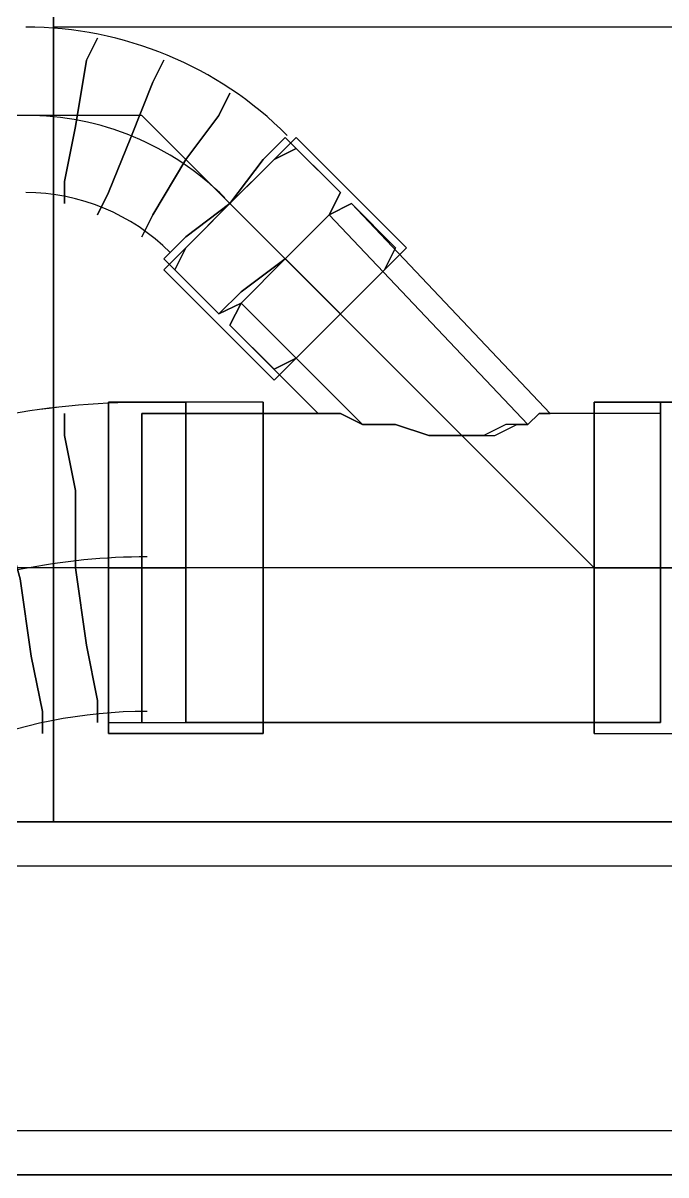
# Model space of a CAD drawing. Header units: metres. Extents: x 114 to 218, y 8 to 180.
# Drawn here: x 182.513 to 183.409, y 75.381 to 76.986 of the extents above; entities that cross this region are included whole.
import ezdxf

# ---------------------------------------------------------------- set-up
doc = ezdxf.new("R2010")
doc.units = ezdxf.units.M
doc.header["$MEASUREMENT"] = 0
for name, color, linetype in [('_Route', 7, 'Continuous'), ('A-2D-I-WALL', 7, 'Continuous'), ('A-2D-SANR-FIXT', 7, 'Continuous'), ('A-3D-I-WALL', 7, 'Continuous'), ('PL-VA-Connector', 7, 'Continuous'), ('PL-VA-Fitting', 7, 'Continuous')]:
    doc.layers.add(name, color=color, linetype=linetype)

msp = doc.modelspace()

# ---------------------------------------------------------------- linework, layer by layer
at = {"layer": '_Route', "color": 4, "true_color": 0x00ffff}
for points in [[(183.3091, 76.2267), (182.6785, 76.8573), (170.4961, 76.8573), (170.4961, 81.9179), (165.8508, 81.9179)], [(183.3091, 76.2267), (182.6785, 76.8573), (170.4961, 76.8573), (170.4961, 81.9179), (165.8508, 81.9179)], [(199.3061, 77.6572), (197.8756, 76.2267), (182.4939, 76.2267), (181.5863, 75.8421)], [(199.3061, 77.6572), (197.8756, 76.2267), (182.4939, 76.2267), (181.5863, 75.8421)]]:
    msp.add_lwpolyline(points, dxfattribs=at)
at = {"layer": 'A-2D-I-WALL', "color": 9, "true_color": 0xbababa}
for points in [[(182.5554, 75.8729), (182.5554, 85.6711)], [(182.4939, 75.8729), (182.5554, 75.8729)], [(183.9705, 75.3807), (188.8619, 75.3807), (188.8619, 75.8729), (182.5554, 75.8729)], [(183.5398, 75.4422), (174.4031, 75.4422), (174.4031, 75.8114), (188.8004, 75.8114)], [(174.3416, 75.3807), (183.4783, 75.3807)]]:
    msp.add_lwpolyline(points, dxfattribs=at)
at = {"layer": 'A-2D-SANR-FIXT', "color": 9, "true_color": 0xbababa}
msp.add_lwpolyline([(183.6475, 76.9804), (182.6785, 76.9804), (182.6785, 76.9804), (182.5554, 76.9804)], dxfattribs=at)
at = {"layer": 'A-3D-I-WALL', "color": 42, "true_color": 0xdda500}
for points in [[(182.1247, 98.3148), (182.1247, 75.8729), (182.5554, 75.8729), (182.5554, 85.6711), (182.5554, 86.1633), (182.5554, 89.7318), (182.5554, 90.4548), (182.5554, 93.9926), (182.5554, 94.7155), (182.5554, 98.3148), (182.1247, 98.3148), (182.5554, 98.3148), (182.5554, 94.7155), (182.5554, 93.9926), (182.5554, 90.4548), (182.5554, 89.7318), (182.5554, 86.1633), (182.5554, 85.6711), (182.5554, 75.8729), (182.1247, 75.8729), (182.1247, 98.3148)], [(182.4939, 75.8729), (182.5554, 75.8729), (182.5554, 85.6711), (182.5554, 85.7326), (182.4939, 85.7326)], [(188.8619, 75.3807), (188.8619, 75.8729), (182.5554, 75.8729), (182.1247, 75.8729), (181.0326, 75.8729), (180.6019, 75.8729), (174.3416, 75.8729), (174.3416, 75.3807), (174.3416, 75.4422), (174.3416, 75.8114), (174.3416, 75.8729), (180.6019, 75.8729), (181.0326, 75.8729), (182.1247, 75.8729), (182.5554, 75.8729), (188.8619, 75.8729), (188.8619, 75.8114), (188.8619, 75.4422), (188.8619, 75.3807)], [(182.4939, 75.8729), (182.4939, 75.8114), (188.8004, 75.8114), (188.8619, 75.8114), (188.8619, 75.8729), (182.5554, 75.8729), (182.4939, 75.8729)], [(182.5554, 75.8729), (182.5554, 75.8729)], [(182.5554, 75.8729), (182.5554, 75.8729)], [(182.5554, 75.8729), (182.5554, 75.8729)], [(182.5554, 75.8729), (182.5554, 75.8729)], [(182.5554, 75.8729), (182.5554, 75.8729)], [(183.5398, 75.4422), (174.4031, 75.4422), (174.4031, 75.8114), (174.3416, 75.8114), (174.3416, 75.4422), (174.3416, 75.3807), (183.4783, 75.3807), (183.5398, 75.3807), (183.5398, 75.4422)], [(174.3416, 75.3807), (183.4783, 75.3807), (183.9705, 75.3807), (188.8619, 75.3807), (183.9705, 75.3807), (183.4783, 75.3807), (174.3416, 75.3807)]]:
    msp.add_lwpolyline(points, dxfattribs=at)
at = {"layer": 'PL-VA-Connector', "color": 171, "true_color": 0x7f7fff}
for points in [[(182.8938, 76.8266), (182.8784, 76.8112), (182.8477, 76.7804), (182.8015, 76.7343), (182.7554, 76.6881), (182.7246, 76.6574), (182.7092, 76.642), (182.7246, 76.6574), (182.7554, 76.6881), (182.8015, 76.7343), (182.8477, 76.7804), (182.8784, 76.8112), (182.8938, 76.8266)], [(182.8938, 76.8266), (182.8784, 76.8112), (182.8477, 76.7804), (182.8015, 76.7343), (182.7554, 76.6881), (182.7246, 76.6574), (182.7092, 76.642), (182.7246, 76.6574), (182.7554, 76.6881), (182.8015, 76.7343), (182.8477, 76.7804), (182.8784, 76.8112), (182.8938, 76.8266)], [(183.0476, 76.6728), (182.8938, 76.8266)], [(182.8938, 76.8266), (182.8938, 76.8266)], [(183.0476, 76.6728), (182.8938, 76.8266)], [(183.0476, 76.6728), (182.8938, 76.8266)], [(182.8938, 76.8266), (182.8938, 76.8266)], [(183.0476, 76.6728), (182.8938, 76.8266)], [(182.8938, 76.8112), (182.863, 76.7958), (182.8015, 76.7343), (182.74, 76.6728), (182.7246, 76.642), (182.74, 76.6728), (182.8015, 76.7343), (182.863, 76.7958), (182.8938, 76.8112)], [(182.8938, 76.8112), (182.863, 76.7958), (182.8015, 76.7343), (182.74, 76.6728), (182.7246, 76.642), (182.74, 76.6728), (182.8015, 76.7343), (182.863, 76.7958), (182.8938, 76.8112)], [(182.8938, 76.8112), (182.9553, 76.7497)], [(182.8938, 76.8112), (182.8938, 76.8112)], [(182.9553, 76.7497), (182.8938, 76.8112)], [(182.8938, 76.8112), (182.9553, 76.7497)], [(182.8938, 76.8112), (182.8938, 76.8112)], [(182.9553, 76.7497), (182.8938, 76.8112)], [(182.7861, 76.5805), (182.8169, 76.5958), (182.8784, 76.6574), (182.9399, 76.7189), (182.9553, 76.7497), (182.9399, 76.7189), (182.8784, 76.6574), (182.8169, 76.5958), (182.7861, 76.5805)], [(182.7861, 76.5805), (182.8169, 76.5958), (182.8784, 76.6574), (182.9399, 76.7189), (182.9553, 76.7497), (182.9399, 76.7189), (182.8784, 76.6574), (182.8169, 76.5958), (182.7861, 76.5805)], [(182.9553, 76.7497), (182.9553, 76.7497)], [(182.9553, 76.7497), (182.9553, 76.7497)], [(182.9707, 76.7343), (182.9399, 76.7189), (182.8784, 76.6574), (182.8169, 76.5958), (182.8015, 76.5651), (182.8169, 76.5958), (182.8784, 76.6574), (182.9399, 76.7189), (182.9707, 76.7343)], [(182.8015, 76.7343), (182.8784, 76.6574)], [(182.8015, 76.7343), (182.8784, 76.6574)], [(182.9553, 76.5805), (182.8015, 76.7343)], [(182.9553, 76.5805), (182.8015, 76.7343)], [(182.9707, 76.7343), (182.9399, 76.7189), (182.8784, 76.6574), (182.8169, 76.5958), (182.8015, 76.5651), (182.8169, 76.5958), (182.8784, 76.6574), (182.9399, 76.7189), (182.9707, 76.7343)], [(182.8015, 76.7343), (182.8784, 76.6574)], [(182.8015, 76.7343), (182.8784, 76.6574)], [(182.9553, 76.5805), (182.8015, 76.7343)], [(182.9553, 76.5805), (182.8015, 76.7343)], [(183.0322, 76.6728), (182.9707, 76.7343)], [(183.0322, 76.6728), (182.9707, 76.7343)], [(183.0322, 76.6728), (182.9707, 76.7343)], [(183.0322, 76.6728), (182.9707, 76.7343)], [(182.863, 76.5036), (182.8938, 76.5189), (182.9553, 76.5805), (183.0168, 76.642), (183.0322, 76.6728), (183.0168, 76.642), (182.9553, 76.5805), (182.8938, 76.5189), (182.863, 76.5036)], [(182.863, 76.4882), (182.8784, 76.5036), (182.9092, 76.5343), (182.9553, 76.5805), (183.0015, 76.6266), (183.0322, 76.6574), (183.0476, 76.6728), (183.0322, 76.6574), (183.0015, 76.6266), (182.9553, 76.5805), (182.9092, 76.5343), (182.8784, 76.5036), (182.863, 76.4882)], [(182.863, 76.5036), (182.8938, 76.5189), (182.9553, 76.5805), (183.0168, 76.642), (183.0322, 76.6728), (183.0168, 76.642), (182.9553, 76.5805), (182.8938, 76.5189), (182.863, 76.5036)], [(182.863, 76.4882), (182.8784, 76.5036), (182.9092, 76.5343), (182.9553, 76.5805), (183.0015, 76.6266), (183.0322, 76.6574), (183.0476, 76.6728), (183.0322, 76.6574), (183.0015, 76.6266), (182.9553, 76.5805), (182.9092, 76.5343), (182.8784, 76.5036), (182.863, 76.4882)], [(182.9553, 76.5805), (182.8784, 76.6574)], [(182.9553, 76.5805), (182.8784, 76.6574)], [(182.8784, 76.6574), (182.8784, 76.6574)], [(182.8784, 76.6574), (182.8784, 76.6574)], [(182.9553, 76.5805), (182.8784, 76.6574)], [(182.9553, 76.5805), (182.8784, 76.6574)], [(182.8784, 76.6574), (182.8784, 76.6574)], [(182.8784, 76.6574), (182.8784, 76.6574)], [(182.863, 76.4882), (182.7092, 76.642)], [(182.7092, 76.642), (182.863, 76.4882)], [(182.863, 76.4882), (182.7092, 76.642)], [(182.7092, 76.642), (182.863, 76.4882)], [(182.7246, 76.642), (182.7861, 76.5805)], [(182.7246, 76.642), (182.7861, 76.5805)], [(182.7246, 76.642), (182.7861, 76.5805)], [(182.7246, 76.642), (182.7861, 76.5805)], [(182.863, 76.5036), (182.8015, 76.5651)], [(182.8015, 76.5651), (182.8015, 76.5651)], [(182.8015, 76.5651), (182.863, 76.5036)], [(182.863, 76.5036), (182.8015, 76.5651)], [(182.8015, 76.5651), (182.8015, 76.5651)], [(182.8015, 76.5651), (182.863, 76.5036)], [(182.863, 76.5036), (182.863, 76.5036)], [(182.863, 76.5036), (182.863, 76.5036)], [(182.863, 76.4882), (182.863, 76.4882)], [(182.863, 76.4882), (182.863, 76.4882)], [(182.6323, 76.4574), (182.6323, 76.4267), (182.6323, 76.3344), (182.6323, 76.2267), (182.6323, 76.119), (182.6323, 76.0421), (182.6323, 76.0113), (182.6323, 76.0421), (182.6323, 76.119), (182.6323, 76.2267), (182.6323, 76.3344), (182.6323, 76.4267), (182.6323, 76.4574), (182.6323, 76.4267), (182.6323, 76.3497), (182.6323, 76.2267), (182.6323, 76.119), (182.6323, 76.0267), (182.6323, 75.996), (182.6323, 76.0267), (182.6323, 76.119), (182.6323, 76.2267), (182.6323, 76.3497), (182.6323, 76.4267), (182.6323, 76.4574)], [(182.6323, 76.4574), (182.74, 76.4574)], [(182.8477, 76.4574), (182.6323, 76.4574)], [(182.6323, 76.4574), (182.6323, 76.4574)], [(182.74, 76.4574), (182.6323, 76.4574)], [(182.8477, 76.4574), (182.6323, 76.4574)], [(182.6323, 76.4574), (182.6323, 76.4267), (182.6323, 76.3344), (182.6323, 76.2267), (182.6323, 76.119), (182.6323, 76.0421), (182.6323, 76.0113), (182.6323, 76.0421), (182.6323, 76.119), (182.6323, 76.2267), (182.6323, 76.3344), (182.6323, 76.4267), (182.6323, 76.4574), (182.6323, 76.4267), (182.6323, 76.3497), (182.6323, 76.2267), (182.6323, 76.119), (182.6323, 76.0267), (182.6323, 75.996), (182.6323, 76.0267), (182.6323, 76.119), (182.6323, 76.2267), (182.6323, 76.3497), (182.6323, 76.4267), (182.6323, 76.4574)], [(182.6323, 76.4574), (182.74, 76.4574)], [(182.8477, 76.4574), (182.6323, 76.4574)], [(182.6323, 76.4574), (182.6323, 76.4574)], [(182.74, 76.4574), (182.6323, 76.4574)], [(182.8477, 76.4574), (182.6323, 76.4574)], [(182.74, 76.0113), (182.74, 76.0421), (182.74, 76.119), (182.74, 76.2267), (182.74, 76.3344), (182.74, 76.4267), (182.74, 76.4574), (182.74, 76.4267), (182.74, 76.3344), (182.74, 76.2267), (182.74, 76.119), (182.74, 76.0421), (182.74, 76.0113)], [(182.74, 76.4574), (182.74, 76.4267), (182.74, 76.3344), (182.74, 76.2267), (182.74, 76.119), (182.74, 76.0421), (182.74, 76.0113), (182.74, 76.0421), (182.74, 76.119), (182.74, 76.2267), (182.74, 76.3344), (182.74, 76.4267), (182.74, 76.4574)], [(182.8477, 76.4574), (182.74, 76.4574)], [(182.74, 76.4574), (182.74, 76.4574)], [(182.8477, 76.4574), (182.74, 76.4574)], [(182.74, 76.0113), (182.74, 76.0421), (182.74, 76.119), (182.74, 76.2267), (182.74, 76.3344), (182.74, 76.4267), (182.74, 76.4574), (182.74, 76.4267), (182.74, 76.3344), (182.74, 76.2267), (182.74, 76.119), (182.74, 76.0421), (182.74, 76.0113)], [(182.74, 76.4574), (182.74, 76.4267), (182.74, 76.3344), (182.74, 76.2267), (182.74, 76.119), (182.74, 76.0421), (182.74, 76.0113), (182.74, 76.0421), (182.74, 76.119), (182.74, 76.2267), (182.74, 76.3344), (182.74, 76.4267), (182.74, 76.4574)], [(182.8477, 76.4574), (182.74, 76.4574)], [(182.74, 76.4574), (182.74, 76.4574)], [(182.8477, 76.4574), (182.74, 76.4574)], [(182.8477, 76.0113), (182.8477, 76.0421), (182.8477, 76.119), (182.8477, 76.2267), (182.8477, 76.3344), (182.8477, 76.4267), (182.8477, 76.4574), (182.8477, 76.4267), (182.8477, 76.3344), (182.8477, 76.2267), (182.8477, 76.119), (182.8477, 76.0421), (182.8477, 76.0113)], [(182.8477, 75.996), (182.8477, 76.0267), (182.8477, 76.119), (182.8477, 76.2267), (182.8477, 76.3497), (182.8477, 76.4267), (182.8477, 76.4574), (182.8477, 76.4267), (182.8477, 76.3497), (182.8477, 76.2267), (182.8477, 76.119), (182.8477, 76.0267), (182.8477, 75.996)], [(182.8477, 76.0113), (182.8477, 76.0421), (182.8477, 76.119), (182.8477, 76.2267), (182.8477, 76.3344), (182.8477, 76.4267), (182.8477, 76.4574), (182.8477, 76.4267), (182.8477, 76.3344), (182.8477, 76.2267), (182.8477, 76.119), (182.8477, 76.0421), (182.8477, 76.0113)], [(182.8477, 75.996), (182.8477, 76.0267), (182.8477, 76.119), (182.8477, 76.2267), (182.8477, 76.3497), (182.8477, 76.4267), (182.8477, 76.4574), (182.8477, 76.4267), (182.8477, 76.3497), (182.8477, 76.2267), (182.8477, 76.119), (182.8477, 76.0267), (182.8477, 75.996)], [(183.3091, 76.4574), (183.3091, 76.4267), (183.3091, 76.3344), (183.3091, 76.2267), (183.3091, 76.119), (183.3091, 76.0421), (183.3091, 76.0113), (183.3091, 76.0421), (183.3091, 76.119), (183.3091, 76.2267), (183.3091, 76.3344), (183.3091, 76.4267), (183.3091, 76.4574), (183.3091, 76.4267), (183.3091, 76.3497), (183.3091, 76.2267), (183.3091, 76.119), (183.3091, 76.0267), (183.3091, 75.996), (183.3091, 76.0267), (183.3091, 76.119), (183.3091, 76.2267), (183.3091, 76.3497), (183.3091, 76.4267), (183.3091, 76.4574)], [(183.3091, 76.4574), (183.4014, 76.4574)], [(183.3091, 76.4574), (183.5244, 76.4574)], [(183.3091, 76.4574), (183.3091, 76.4574)], [(183.4014, 76.4574), (183.3091, 76.4574)], [(183.5244, 76.4574), (183.3091, 76.4574)], [(183.3091, 76.4574), (183.3091, 76.4267), (183.3091, 76.3344), (183.3091, 76.2267), (183.3091, 76.119), (183.3091, 76.0421), (183.3091, 76.0113), (183.3091, 76.0421), (183.3091, 76.119), (183.3091, 76.2267), (183.3091, 76.3344), (183.3091, 76.4267), (183.3091, 76.4574), (183.3091, 76.4267), (183.3091, 76.3497), (183.3091, 76.2267), (183.3091, 76.119), (183.3091, 76.0267), (183.3091, 75.996), (183.3091, 76.0267), (183.3091, 76.119), (183.3091, 76.2267), (183.3091, 76.3497), (183.3091, 76.4267), (183.3091, 76.4574)], [(183.3091, 76.4574), (183.4014, 76.4574)], [(183.3091, 76.4574), (183.5244, 76.4574)], [(183.3091, 76.4574), (183.3091, 76.4574)], [(183.4014, 76.4574), (183.3091, 76.4574)], [(183.5244, 76.4574), (183.3091, 76.4574)], [(183.4014, 76.0113), (183.4014, 76.0421), (183.4014, 76.119), (183.4014, 76.2267), (183.4014, 76.3344), (183.4014, 76.4267), (183.4014, 76.4574), (183.4014, 76.4267), (183.4014, 76.3344), (183.4014, 76.2267), (183.4014, 76.119), (183.4014, 76.0421), (183.4014, 76.0113)], [(183.4014, 76.4574), (183.4014, 76.4574)], [(183.4014, 76.0113), (183.4014, 76.0421), (183.4014, 76.119), (183.4014, 76.2267), (183.4014, 76.3344), (183.4014, 76.4267), (183.4014, 76.4574), (183.4014, 76.4267), (183.4014, 76.3344), (183.4014, 76.2267), (183.4014, 76.119), (183.4014, 76.0421), (183.4014, 76.0113)], [(183.4014, 76.4574), (183.4014, 76.4574)], [(182.6323, 76.2267), (182.74, 76.2267)], [(182.6323, 76.2267), (182.74, 76.2267)], [(182.8477, 76.2267), (182.6323, 76.2267)], [(182.8477, 76.2267), (182.6323, 76.2267)], [(182.6323, 76.2267), (182.74, 76.2267)], [(182.6323, 76.2267), (182.74, 76.2267)], [(182.8477, 76.2267), (182.6323, 76.2267)], [(182.8477, 76.2267), (182.6323, 76.2267)], [(182.8477, 76.2267), (182.74, 76.2267)], [(182.8477, 76.2267), (182.74, 76.2267)], [(182.74, 76.2267), (182.74, 76.2267)], [(182.74, 76.2267), (182.74, 76.2267)], [(182.8477, 76.2267), (182.74, 76.2267)], [(182.8477, 76.2267), (182.74, 76.2267)], [(182.74, 76.2267), (182.74, 76.2267)], [(182.74, 76.2267), (182.74, 76.2267)], [(183.3091, 76.2267), (183.4014, 76.2267)], [(183.3091, 76.2267), (183.4014, 76.2267)], [(183.3091, 76.2267), (183.5244, 76.2267)], [(183.3091, 76.2267), (183.5244, 76.2267)], [(183.3091, 76.2267), (183.4014, 76.2267)], [(183.3091, 76.2267), (183.4014, 76.2267)], [(183.3091, 76.2267), (183.5244, 76.2267)], [(183.3091, 76.2267), (183.5244, 76.2267)], [(182.6323, 76.0113), (182.74, 76.0113)], [(182.6323, 76.0113), (182.74, 76.0113), (182.8477, 76.0113)], [(182.6323, 76.0113), (182.74, 76.0113)], [(182.6323, 76.0113), (182.74, 76.0113), (182.8477, 76.0113)], [(182.8477, 76.0113), (182.74, 76.0113)], [(182.74, 76.0113), (182.74, 76.0113)], [(182.8477, 76.0113), (182.74, 76.0113)], [(182.74, 76.0113), (182.74, 76.0113)], [(182.8477, 76.0113), (182.8477, 76.0113)], [(182.8477, 76.0113), (182.8477, 76.0113)], [(183.3091, 76.0113), (183.4014, 76.0113)], [(183.3091, 76.0113), (183.4014, 76.0113)], [(183.3091, 76.0113), (183.4014, 76.0113)], [(183.3091, 76.0113), (183.4014, 76.0113)], [(182.8477, 75.996), (182.6323, 75.996)], [(182.6323, 75.996), (182.8477, 75.996)], [(182.8477, 75.996), (182.6323, 75.996)], [(182.6323, 75.996), (182.8477, 75.996)], [(182.8477, 75.996), (182.8477, 75.996)], [(182.8477, 75.996), (182.8477, 75.996)], [(183.3091, 75.996), (183.5244, 75.996)], [(183.3091, 75.996), (183.5244, 75.996)], [(183.3091, 75.996), (183.5244, 75.996)], [(183.3091, 75.996), (183.5244, 75.996)]]:
    msp.add_lwpolyline(points, dxfattribs=at)
at = {"layer": 'PL-VA-Fitting', "color": 171, "true_color": 0x7f7fff}
for points in [[(182.6169, 76.965), (182.6015, 76.9342), (182.5862, 76.842), (182.5708, 76.765), (182.5708, 76.7343), (182.5708, 76.765), (182.5862, 76.842), (182.6015, 76.9342), (182.6169, 76.965)], [(182.6169, 76.965), (182.6015, 76.9342), (182.5862, 76.842), (182.5708, 76.765), (182.5708, 76.7343), (182.5708, 76.765), (182.5862, 76.842), (182.6015, 76.9342), (182.6169, 76.965)], [(182.7092, 76.9342), (182.6938, 76.9035), (182.6631, 76.8266), (182.6323, 76.7497), (182.6169, 76.7189), (182.6323, 76.7497), (182.6631, 76.8266), (182.6938, 76.9035), (182.7092, 76.9342)], [(182.7092, 76.9342), (182.6938, 76.9035), (182.6631, 76.8266), (182.6323, 76.7497), (182.6169, 76.7189), (182.6323, 76.7497), (182.6631, 76.8266), (182.6938, 76.9035), (182.7092, 76.9342)], [(182.8015, 76.8881), (182.7861, 76.8573), (182.74, 76.7958), (182.6938, 76.7189), (182.6785, 76.6881), (182.6938, 76.7189), (182.74, 76.7958), (182.7861, 76.8573), (182.8015, 76.8881)], [(182.8015, 76.8881), (182.7861, 76.8573), (182.74, 76.7958), (182.6938, 76.7189), (182.6785, 76.6881), (182.6938, 76.7189), (182.74, 76.7958), (182.7861, 76.8573), (182.8015, 76.8881)], [(182.6785, 76.8573), (182.6785, 76.8573)], [(182.6785, 76.8573), (182.6785, 76.8573)], [(182.7092, 76.6574), (182.74, 76.6881), (182.8015, 76.7343), (182.8477, 76.7958), (182.8784, 76.8266), (182.8477, 76.7958), (182.8015, 76.7343), (182.74, 76.6881), (182.7092, 76.6574)], [(182.8784, 76.8266), (182.8477, 76.7958), (182.8015, 76.7343), (182.74, 76.6881), (182.7092, 76.6574), (182.74, 76.6881), (182.8015, 76.7343), (182.8477, 76.7958), (182.8784, 76.8266)], [(182.7092, 76.6574), (182.74, 76.6881), (182.8015, 76.7343), (182.8477, 76.7958), (182.8784, 76.8266), (182.8477, 76.7958), (182.8015, 76.7343), (182.74, 76.6881), (182.7092, 76.6574)], [(182.8784, 76.8266), (182.8477, 76.7958), (182.8015, 76.7343), (182.74, 76.6881), (182.7092, 76.6574), (182.74, 76.6881), (182.8015, 76.7343), (182.8477, 76.7958), (182.8784, 76.8266)], [(182.8784, 76.8266), (182.9553, 76.7497)], [(182.9553, 76.7497), (182.8784, 76.8266)], [(182.8784, 76.8266), (182.9553, 76.7497)], [(182.9553, 76.7497), (182.8784, 76.8266)], [(182.7861, 76.5805), (182.8169, 76.6112), (182.8784, 76.6574), (182.9399, 76.7189), (182.9553, 76.7497), (182.9399, 76.7189), (182.8784, 76.6574), (182.8169, 76.6112), (182.7861, 76.5805)], [(182.7861, 76.5805), (182.8169, 76.6112), (182.8784, 76.6574), (182.9399, 76.7189), (182.9553, 76.7497), (182.9399, 76.7189), (182.8784, 76.6574), (182.8169, 76.6112), (182.7861, 76.5805)], [(182.9707, 76.7343), (182.9399, 76.7189), (182.8784, 76.6574), (182.8169, 76.5958), (182.8015, 76.5651), (182.8169, 76.5958), (182.8784, 76.6574), (182.9399, 76.7189), (182.9707, 76.7343)], [(182.8015, 76.7343), (182.8784, 76.6574)], [(182.8015, 76.7343), (182.8784, 76.6574)], [(182.9707, 76.7343), (182.9399, 76.7189), (182.8784, 76.6574), (182.8169, 76.5958), (182.8015, 76.5651), (182.8169, 76.5958), (182.8784, 76.6574), (182.9399, 76.7189), (182.9707, 76.7343)], [(182.8015, 76.7343), (182.8784, 76.6574)], [(182.8015, 76.7343), (182.8784, 76.6574)], [(182.9707, 76.7343), (182.9707, 76.7343)], [(183.2476, 76.442), (182.9707, 76.7343)], [(182.9707, 76.7343), (182.9707, 76.7343)], [(183.2476, 76.442), (182.9707, 76.7343)], [(183.2168, 76.4267), (182.9399, 76.7189), (183.2168, 76.4267)], [(183.2168, 76.4267), (182.9399, 76.7189), (183.2168, 76.4267)], [(182.7092, 76.6574), (182.7861, 76.5805)], [(182.7092, 76.6574), (182.7092, 76.6574)], [(182.7092, 76.6574), (182.7861, 76.5805)], [(182.7092, 76.6574), (182.7861, 76.5805)], [(182.7092, 76.6574), (182.7092, 76.6574)], [(182.7092, 76.6574), (182.7861, 76.5805)], [(182.8784, 76.6574), (182.8784, 76.6574)], [(182.8784, 76.6574), (182.8784, 76.6574)], [(182.9861, 76.4267), (182.8169, 76.5958), (182.9861, 76.4267)], [(182.9861, 76.4267), (182.8169, 76.5958), (182.9861, 76.4267)], [(182.7861, 76.5805), (182.7861, 76.5805)], [(182.7861, 76.5805), (182.7861, 76.5805)], [(182.74, 76.442), (182.9246, 76.442), (182.8015, 76.5651)], [(182.74, 76.442), (182.9246, 76.442), (182.8015, 76.5651)], [(182.5708, 76.442), (182.5708, 76.4113), (182.5862, 76.3344), (182.5862, 76.2267), (182.6015, 76.119), (182.6169, 76.0421), (182.6169, 76.0113), (182.6169, 76.0421), (182.6015, 76.119), (182.5862, 76.2267), (182.5862, 76.3344), (182.5708, 76.4113), (182.5708, 76.442)], [(182.5708, 76.442), (182.5708, 76.4113), (182.5862, 76.3344), (182.5862, 76.2267), (182.6015, 76.119), (182.6169, 76.0421), (182.6169, 76.0113), (182.6169, 76.0421), (182.6015, 76.119), (182.5862, 76.2267), (182.5862, 76.3344), (182.5708, 76.4113), (182.5708, 76.442)], [(182.6785, 76.0113), (182.6785, 76.0421), (182.6785, 76.119), (182.6785, 76.2267), (182.6785, 76.3344), (182.6785, 76.4113), (182.6785, 76.442), (182.6785, 76.4113), (182.6785, 76.3344), (182.6785, 76.2267), (182.6785, 76.119), (182.6785, 76.0421), (182.6785, 76.0113)], [(182.6785, 76.442), (182.74, 76.442)], [(182.6785, 76.442), (182.6785, 76.4113), (182.6785, 76.3344), (182.6785, 76.2267), (182.6785, 76.119), (182.6785, 76.0421), (182.6785, 76.0113), (182.6785, 76.0421), (182.6785, 76.119), (182.6785, 76.2267), (182.6785, 76.3344), (182.6785, 76.4113), (182.6785, 76.442)], [(182.74, 76.442), (182.6785, 76.442)], [(182.6785, 76.0113), (182.6785, 76.0421), (182.6785, 76.119), (182.6785, 76.2267), (182.6785, 76.3344), (182.6785, 76.4113), (182.6785, 76.442), (182.6785, 76.4113), (182.6785, 76.3344), (182.6785, 76.2267), (182.6785, 76.119), (182.6785, 76.0421), (182.6785, 76.0113)], [(182.6785, 76.442), (182.74, 76.442)], [(182.6785, 76.442), (182.6785, 76.4113), (182.6785, 76.3344), (182.6785, 76.2267), (182.6785, 76.119), (182.6785, 76.0421), (182.6785, 76.0113), (182.6785, 76.0421), (182.6785, 76.119), (182.6785, 76.2267), (182.6785, 76.3344), (182.6785, 76.4113), (182.6785, 76.442)], [(182.74, 76.442), (182.6785, 76.442)], [(182.74, 76.0113), (182.74, 76.0421), (182.74, 76.119), (182.74, 76.2267), (182.74, 76.3344), (182.74, 76.4113), (182.74, 76.442), (182.74, 76.4113), (182.74, 76.3344), (182.74, 76.2267), (182.74, 76.119), (182.74, 76.0421), (182.74, 76.0113)], [(182.74, 76.0113), (182.74, 76.0421), (182.74, 76.119), (182.74, 76.2267), (182.74, 76.3344), (182.74, 76.4113), (182.74, 76.442), (182.74, 76.4113), (182.74, 76.3344), (182.74, 76.2267), (182.74, 76.119), (182.74, 76.0421), (182.74, 76.0113)], [(182.9246, 76.442), (182.74, 76.442)], [(182.74, 76.0113), (182.74, 76.0421), (182.74, 76.119), (182.74, 76.2267), (182.74, 76.3344), (182.74, 76.4113), (182.74, 76.442), (182.74, 76.4113), (182.74, 76.3344), (182.74, 76.2267), (182.74, 76.119), (182.74, 76.0421), (182.74, 76.0113)], [(182.74, 76.0113), (182.74, 76.0421), (182.74, 76.119), (182.74, 76.2267), (182.74, 76.3344), (182.74, 76.4113), (182.74, 76.442), (182.74, 76.4113), (182.74, 76.3344), (182.74, 76.2267), (182.74, 76.119), (182.74, 76.0421), (182.74, 76.0113)], [(182.9246, 76.442), (182.74, 76.442)], [(183.1245, 76.4113), (183.0784, 76.4113), (183.0322, 76.4267), (182.9861, 76.4267), (182.9553, 76.442), (182.9246, 76.442), (182.9553, 76.442), (182.9861, 76.4267), (183.0322, 76.4267), (183.0784, 76.4113), (183.1245, 76.4113), (183.1553, 76.4113), (183.1707, 76.4113), (183.2014, 76.4267), (183.2168, 76.4267), (183.2322, 76.442), (183.2476, 76.442), (183.2322, 76.442), (183.2168, 76.4267), (183.2014, 76.4267), (183.1861, 76.4267), (183.1553, 76.4113), (183.1245, 76.4113)], [(183.1245, 76.4113), (183.0784, 76.4113), (183.0322, 76.4267), (182.9861, 76.4267), (182.9553, 76.442), (182.9246, 76.442), (182.9553, 76.442), (182.9861, 76.4267), (183.0322, 76.4267), (183.0784, 76.4113), (183.1245, 76.4113), (183.1553, 76.4113), (183.1707, 76.4113), (183.2014, 76.4267), (183.2168, 76.4267), (183.2322, 76.442), (183.2476, 76.442), (183.2322, 76.442), (183.2168, 76.4267), (183.2014, 76.4267), (183.1861, 76.4267), (183.1553, 76.4113), (183.1245, 76.4113)], [(183.4014, 76.442), (183.2476, 76.442)], [(183.4014, 76.442), (183.2476, 76.442)], [(183.4014, 76.442), (183.2476, 76.442)], [(183.4014, 76.442), (183.2476, 76.442)], [(183.4014, 76.0113), (183.4014, 76.0421), (183.4014, 76.119), (183.4014, 76.2267), (183.4014, 76.3344), (183.4014, 76.4113), (183.4014, 76.442), (183.4014, 76.4113), (183.4014, 76.3344), (183.4014, 76.2267), (183.4014, 76.119), (183.4014, 76.0421), (183.4014, 76.0113)], [(183.4014, 76.442), (183.4014, 76.442)], [(183.4014, 76.0113), (183.4014, 76.0421), (183.4014, 76.119), (183.4014, 76.2267), (183.4014, 76.3344), (183.4014, 76.4113), (183.4014, 76.442), (183.4014, 76.4113), (183.4014, 76.3344), (183.4014, 76.2267), (183.4014, 76.119), (183.4014, 76.0421), (183.4014, 76.0113)], [(183.4014, 76.442), (183.4014, 76.442)], [(182.4631, 76.4267), (182.4631, 76.3959), (182.4785, 76.319), (182.5093, 76.2113), (182.5246, 76.1036), (182.54, 76.0267), (182.54, 75.996), (182.54, 76.0267), (182.5246, 76.1036), (182.5093, 76.2113), (182.4785, 76.319), (182.4631, 76.3959), (182.4631, 76.4267)], [(182.4631, 76.4267), (182.4631, 76.3959), (182.4785, 76.319), (182.5093, 76.2113), (182.5246, 76.1036), (182.54, 76.0267), (182.54, 75.996), (182.54, 76.0267), (182.5246, 76.1036), (182.5093, 76.2113), (182.4785, 76.319), (182.4631, 76.3959), (182.4631, 76.4267)], [(183.1245, 76.4113), (183.1245, 76.4113)], [(183.1245, 76.4113), (183.1245, 76.4113)], [(182.6785, 76.2267), (182.74, 76.2267)], [(182.6785, 76.2267), (182.74, 76.2267)], [(182.6785, 76.2267), (182.74, 76.2267)], [(182.6785, 76.2267), (182.74, 76.2267)], [(182.74, 76.2267), (182.74, 76.2267)], [(183.4014, 76.2267), (182.74, 76.2267)], [(183.4014, 76.2267), (182.74, 76.2267)], [(182.74, 76.2267), (182.74, 76.2267)], [(182.74, 76.2267), (182.74, 76.2267)], [(183.4014, 76.2267), (182.74, 76.2267)], [(183.4014, 76.2267), (182.74, 76.2267)], [(182.74, 76.2267), (182.74, 76.2267)], [(182.6785, 76.0113), (182.74, 76.0113)], [(182.6785, 76.0113), (182.6785, 76.0113)], [(182.6785, 76.0113), (182.74, 76.0113)], [(182.6785, 76.0113), (182.74, 76.0113)], [(182.6785, 76.0113), (182.6785, 76.0113)], [(182.6785, 76.0113), (182.74, 76.0113)], [(182.74, 76.0113), (182.74, 76.0113)], [(183.4014, 76.0113), (182.74, 76.0113)], [(182.74, 76.0113), (183.4014, 76.0113)], [(182.74, 76.0113), (182.74, 76.0113)], [(183.4014, 76.0113), (182.74, 76.0113)], [(182.74, 76.0113), (183.4014, 76.0113)]]:
    msp.add_lwpolyline(points, dxfattribs=at)
for centre, radius, start, end in [((182.5169, 76.4651), 0.5153, 45, 90), ((182.5169, 76.4651), 0.5153, 44.9977, 90), ((182.5169, 76.4651), 0.5153, 45, 90), ((182.5169, 76.4651), 0.5153, 44.9977, 90), ((182.5169, 76.4651), 0.3922, 45, 90), ((182.5169, 76.4651), 0.3922, 45, 90), ((182.5169, 76.4651), 0.3922, 45, 90), ((182.5169, 76.4651), 0.3922, 45, 90), ((182.5169, 76.465), 0.2846, 45.0082, 90), ((182.5169, 76.465), 0.2846, 45.0082, 90), ((182.5169, 76.465), 0.2846, 45.0082, 90), ((182.5169, 76.465), 0.2846, 45.0082, 90), ((182.6862, 75.3422), 1.1153, 90, 112.4982), ((182.6862, 75.342), 1.1154, 90, 112.4954), ((182.6862, 75.3422), 1.1153, 90, 112.4982), ((182.6862, 75.342), 1.1154, 90, 112.4954), ((182.6862, 75.3423), 0.8998, 90, 112.5015), ((182.6862, 75.3423), 0.8998, 90, 112.5015), ((182.6862, 75.3423), 0.8998, 90, 112.5015), ((182.6862, 75.3423), 0.8998, 90, 112.5015), ((182.6861, 75.3425), 0.6842, 89.9951, 112.5031), ((182.6861, 75.3425), 0.6842, 89.9951, 112.5031), ((182.6861, 75.3425), 0.6842, 89.9951, 112.5031), ((182.6861, 75.3425), 0.6842, 89.9951, 112.5031)]:
    msp.add_arc(centre, radius, start, end, dxfattribs=at)

doc.saveas('drawing.dxf')
